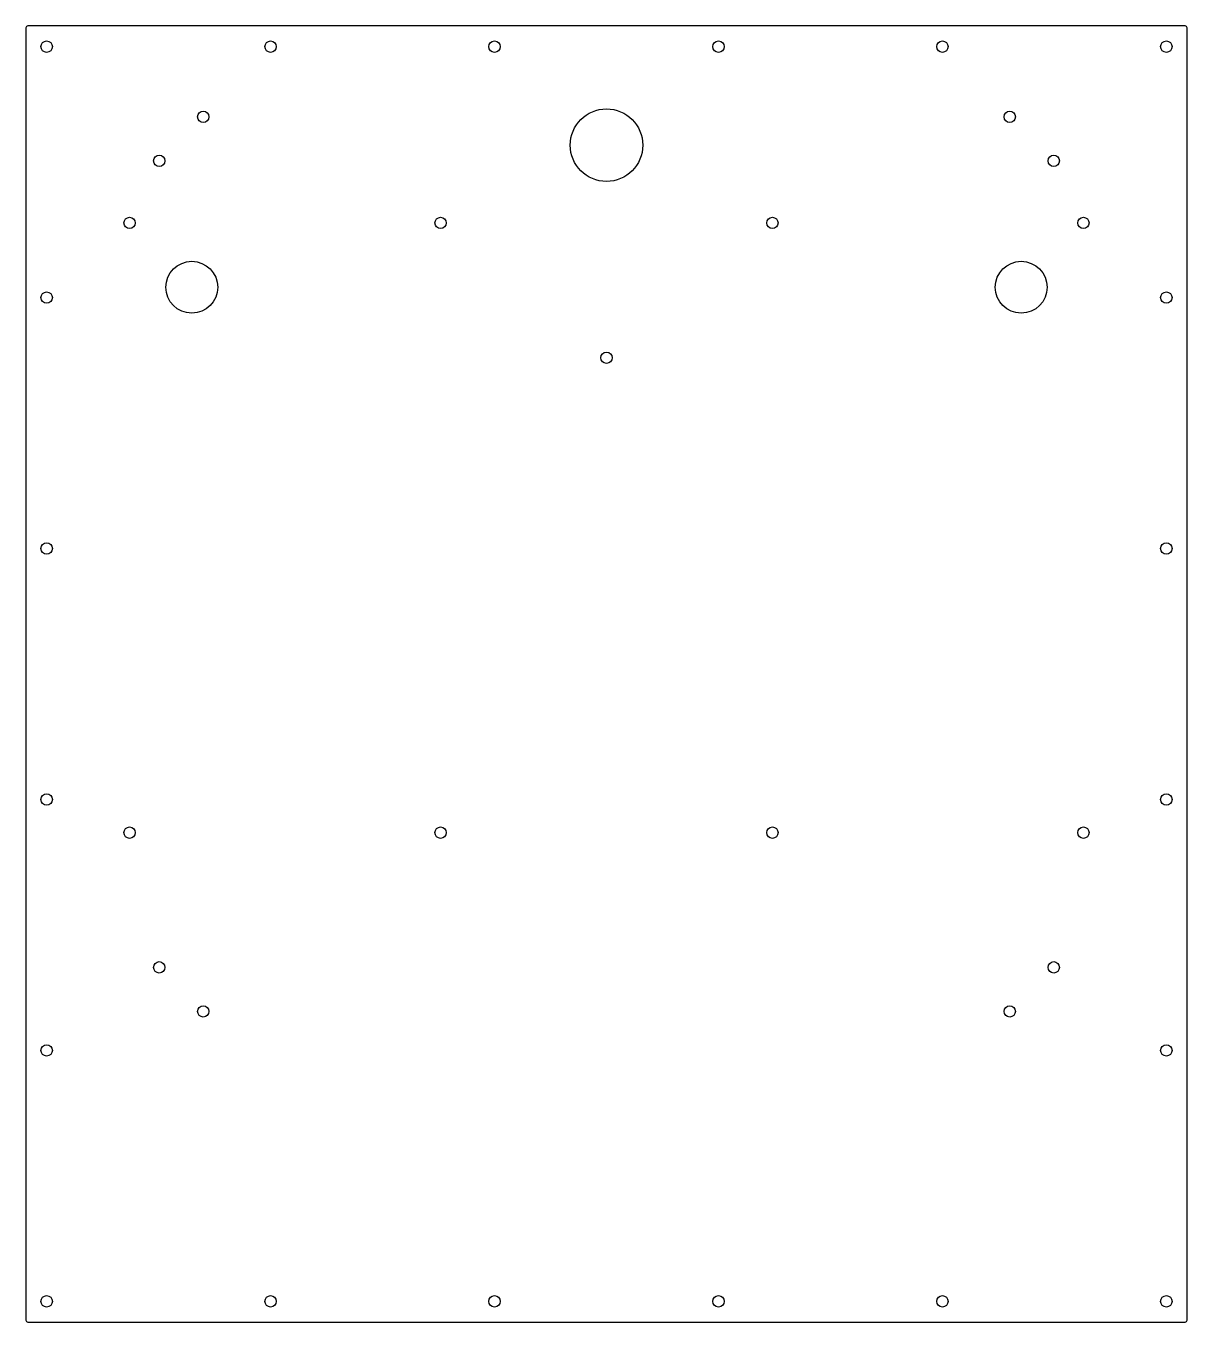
# Model space of a CAD drawing. Header units: millimetres. Extents: x -280 to 280, y -312 to 312.
import ezdxf

# ---------------------------------------------------------------- set-up
doc = ezdxf.new("R2010")
doc.units = ezdxf.units.MM

msp = doc.modelspace()

# ---------------------------------------------------------------- linework, layer by layer
at = {"color": 7, "linetype": 'Continuous', "lineweight": 25}
for p, q in [((279, 312.5), (-279, 312.5)), ((-280, 311.5), (-280, -311.5)), ((280, -311.5), (280, 311.5)), ((-279, -312.5), (279, -312.5))]:
    msp.add_line(p, q, dxfattribs=at)
for centre, radius in [((-270, 302.5), 2.75), ((-162, 302.5), 2.75), ((-54, 302.5), 2.75), ((54, 302.5), 2.75), ((162, 302.5), 2.75), ((270, 302.5), 2.75), ((-194.46, 268.68), 2.75), ((0, 255), 17.5), ((194.46, 268.68), 2.75), ((-215.68, 247.46), 2.75), ((215.68, 247.46), 2.75), ((-230, 217.5), 2.75), ((-80, 217.5), 2.75), ((80, 217.5), 2.75), ((230, 217.5), 2.75), ((-200, 186.5), 12.5), ((200, 186.5), 12.5), ((-270, 181.5), 2.75), ((270, 181.5), 2.75), ((0, 152.5), 2.75), ((-270, 60.5), 2.75), ((270, 60.5), 2.75), ((-270, -60.5), 2.75), ((270, -60.5), 2.75), ((-230, -76.5), 2.75), ((-80, -76.5), 2.75), ((80, -76.5), 2.75), ((230, -76.5), 2.75), ((-215.68, -141.46), 2.75), ((215.68, -141.46), 2.75), ((-194.46, -162.68), 2.75), ((194.46, -162.68), 2.75), ((-270, -181.5), 2.75), ((270, -181.5), 2.75), ((-270, -302.5), 2.75), ((-162, -302.5), 2.75), ((-54, -302.5), 2.75), ((54, -302.5), 2.75), ((162, -302.5), 2.75), ((270, -302.5), 2.75)]:
    msp.add_circle(centre, radius, dxfattribs=at)
for centre, start, end in [((-279, 311.5), 90, 180), ((279, 311.5), 0, 90), ((-279, -311.5), 180, 270), ((279, -311.5), 270, 0)]:
    msp.add_arc(centre, 1, start, end, dxfattribs=at)

doc.saveas('drawing.dxf')
